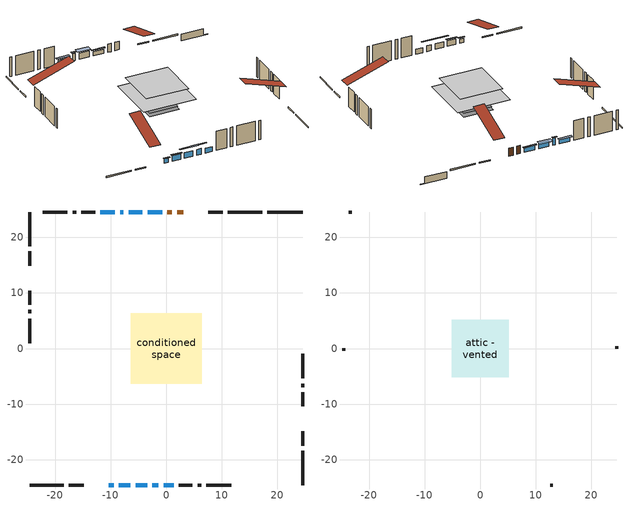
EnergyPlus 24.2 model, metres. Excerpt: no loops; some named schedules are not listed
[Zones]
conditioned space
 floor outside (Floor1 construction): -3.4,-3.4 -3.4,3.4 3.4,3.4 3.4,-3.4 z0.74
 floor adiabatic (AdiabaticFloorConstruction): -6.37,-6.37 -6.37,6.37 6.37,6.37 6.37,-6.37 z3.18
 floor foundation (Slab1 construction): -1.45,-1.45 -1.45,1.45 1.45,1.45 1.45,-1.45 z-0.91
 floor foundation (Slab2 construction): -3.61,-3.61 -3.61,3.61 3.61,3.61 3.61,-3.61 z0
 wall outside (RimJoist1 construction): 17.24,24.57 11.11,24.57 / -24.57,-24.57 -18.44,-24.57 / -24.57,24.57 -24.57,18.44 / 24.57,-24.57 24.57,-18.44 z0.74:1.04
 wall outside (RimJoist2 construction): 10.18,24.57 7.56,24.57 / -17.51,-24.57 -14.89,-24.57 / -24.57,17.51 -24.57,14.89 / 24.57,-17.51 24.57,-14.89 z0.74:1.04
 wall outside (AdiabaticWallConstruction 1): 3.05,24.57 1.96,24.57 / 1.03,24.57 0.22,24.57 z0.74:2.77
 wall outside (AdiabaticWallConstruction): -0.71,24.57 -3.35,24.57 / -10.38,-24.57 -9.46,-24.57 / -9.24,24.57 -11.88,24.57 z0.74:1.81; -4.28,24.57 -6.77,24.57 z0.74:2.26; -8.54,-24.57 -6.45,-24.57 / -5.53,-24.57 -3.44,-24.57 / -2.52,-24.57 -1.4,-24.57 z0.74:2.16; -7.7,24.57 -8.31,24.57 z0.74:2.52; -0.47,-24.57 1.31,-24.57 z0.74:1.96
 wall outside (Wall1 construction): -12.81,24.57 -15.29,24.57 / 2.24,-24.57 4.72,-24.57 / -24.57,10.38 -24.57,7.9 / 24.57,-10.38 24.57,-7.9 z0.74:5.62
 wall outside (Wall2 construction): -16.22,24.57 -16.86,24.57 / 5.65,-24.57 6.29,-24.57 / -24.57,6.97 -24.57,6.33 / 24.57,-6.97 24.57,-6.33 z0.74:5.62
 wall outside (Wall3 construction): -17.79,24.57 -22.23,24.57 / 7.22,-24.57 11.66,-24.57 / -24.57,5.4 -24.57,0.96 / 24.57,-5.4 24.57,-0.96 z0.74:5.62
 wall foundation (FoundationWall1 construction): 18.16,24.57,-0.91 18.16,24.57,0.74 23.5,24.57,0.74 23.5,24.57,-0.81 24.57,24.57,-0.81 24.57,24.57,-0.91
 window (WindowConstruction): -0.71,24.57 -3.35,24.57 z0.74:1.81
 window (WindowConstruction 4): -4.28,24.57 -6.77,24.57 z0.74:2.26
 window (WindowConstruction 5): -10.38,-24.57 -9.47,-24.57 z0.74:1.81
 window (WindowConstruction 6): -8.54,-24.57 -6.46,-24.57 z0.74:2.16
 window (WindowConstruction 1): -5.53,-24.57 -3.44,-24.57 z0.74:2.16
 window (WindowConstruction 2): -2.52,-24.57 -1.4,-24.57 z0.74:2.16
 window (WindowConstruction 7): -7.7,24.57 -8.31,24.57 z0.74:2.52
 window (WindowConstruction 8): -0.47,-24.57 1.31,-24.57 z0.74:1.96
 window (WindowConstruction 3): -9.24,24.57 -11.88,24.57 z0.74:1.81
 door (Door): 3.05,24.57 1.96,24.57 z0.74:2.77
 door (Door 1): 1.03,24.57 0.22,24.57 z0.74:2.77
 ceiling adiabatic (AdiabaticFloorConstruction): 6.37,-6.37 6.37,6.37 -6.37,6.37 -6.37,-6.37 z3.18
attic - vented
 floor to conditioned space (Floor2 construction Reversed): -5.16,-5.16 -5.16,5.16 5.16,5.16 5.16,-5.16 z5.62
 wall outside (Wall4 construction): -23.16,24.57 -23.64,24.57 / 12.59,-24.57 13.07,-24.57 / -24.57,0.03 -24.57,-0.45 / 24.57,-0.03 24.57,0.45 z0.74:5.62
 roof outside (Roof1 construction): 3.98,24.57,5.62 3.98,14.51,8.97 6.63,14.51,8.97 6.63,24.57,5.62; -11.31,-24.57,5.62 -11.31,-14.51,8.97 -13.96,-14.51,8.97 -13.96,-24.57,5.62; -24.57,11.31,5.62 -14.51,11.31,8.97 -14.51,13.96,8.97 -24.57,13.96,5.62; 24.57,-11.31,5.62 14.51,-11.31,8.97 14.51,-13.96,8.97 24.57,-13.96,5.62
shading: -3.65,24.57 -0.41,24.57 -0.41,24.86 -3.65,24.86 z2.11; -7.07,24.57 -3.98,24.57 -3.98,25.78 -7.07,25.78 z2.56; -9.17,-24.57 -10.68,-24.57 -10.68,-24.86 -9.17,-24.86 z2.11; -6.16,-24.57 -8.84,-24.57 -8.84,-24.86 -6.16,-24.86 z2.46; -2.22,-24.57 -6.75,-24.57 -6.75,-24.86 -2.22,-24.86 z3.38; -0.18,-24.57 -3.73,-24.57 -3.73,-24.86 -0.18,-24.86 z3.38; -8.61,24.57 -7.4,24.57 -7.4,24.86 -8.61,24.86 z2.82; -12.18,24.57 -8.94,24.57 -8.94,25.18 -12.18,25.18 z2.11
[Building]
Building 1: Terrain=Suburbs
[Site:Location]
Montreal Intl AP_QC: Latitude {deg}=45.47; Longitude {deg}=-73.74; Time Zone {hr}=-5; Elevation {m}=36; Keep Site Location Information=Yes
[Site:GroundTemperature:Shallow]
2.07863, -0.316383, -0.508184, 0.628371, 5.19101, 9.73239, 13.6695, 16.1636, 16.3755, 14.347, 10.5102, 6.10817
[Site:WaterMainsTemperature]
Calculation Method=Schedule; Temperature Schedule=mains temperature schedule
[Material] Roughness=Rough; Thermal Absorptance=0.9
Name | Thickness {m} | Conductivity {W/m-K} | Density {kg/m3} | Specific Heat {J/kg-K} | Solar Absorptance | Visible Absorptance
asphalt or fiberglass shingles | 0.00635 | 0.162714 | 1121.4 | 1465.45 | 0.4 | 0.4
ceiling loosefill ins | 0.0846667 | 0.0480833 | 16.02 | 1046.75 | 0.7 | 0.7
ceiling stud and cavity | 0.1397 | 0.0800577 | 65.682 | 1177.47 | 0.7 | 0.7
concrete 4.0 in. | 0.1016 | 1.803125 | 2242.8 | 837.4 | 0.7 | 0.7
concrete 8.0 in. | 0.2032 | 1.803125 | 2242.8 | 837.4 | 0.7 | 0.7
door material | 0.04445 | 0.0451087 | 512.64 | 1214.23 | 0.7 | 0.7
door material 1 | 0.04445 | 0.188738 | 512.64 | 1214.23 | 0.7 | 0.7
floor covering | 0.0127 | 0.0433444 | 54.468 | 1339.84 | 0.6 | 0.6
floor rigid ins | 0.051816 | 0.029427 | 32.04 | 1214.23 | 0.7 | 0.7
floor rigid ins 1; wall rigid ins | 0.512978 | 0.029427 | 32.04 | 1214.23 | 0.7 | 0.7
floor stud and cavity | 0.1397 | 0.517879 | 92.3553 | 1139.71 | 0.7 | 0.7
floor stud and cavity 1 | 0.1397 | 1.75129 | 37.0049 | 1207.88 | 0.7 | 0.7
furniture material conditioned space 1 | 0.1524 | 0.115458 | 640.8 | 1214.23 | 0.6 | 0.6
gypsum board | 0.0127 | 0.160291 | 801 | 837.4 | 0.6 | 0.6
gypsum board 1 | 0.0127 | 0.160291 | 801 | 837.4 | 0.7 | 0.7
osb sheathing 0.5 in. | 0.0127 | 0.115458 | 512.64 | 1214.23 | 0.7 | 0.7
osb sheathing 0.75 in. | 0.01905 | 0.115458 | 512.64 | 1214.23 | 0.7 | 0.7
osb sheathing 2.0 in. | 0.0508 | 0.115458 | 512.64 | 1214.23 | 0.7 | 0.7
rim joist stud and cavity | 0.0508 | 0.0292424 | 125.044 | 1163.47 | 0.6 | 0.6
rim joist stud and cavity 1 | 0.0508 | 0.0397613 | 125.044 | 1163.47 | 0.6 | 0.6
wall stud and cavity | 0.1397 | 0.0929022 | 139.0536 | 1170.24 | 0.7 | 0.7
wall stud and cavity 1 | 0.1397 | 0.100049 | 139.0536 | 1170.24 | 0.7 | 0.7
wall stud and cavity 2 | 0.1397 | 0.0919333 | 139.0536 | 1170.24 | 0.7 | 0.7
wall stud and cavity 3 | 0.0889 | 6.9971 | 50.32683 | 1063.81 | 0.6 | 0.6
wall stud and cavity 4 | 0.0889 | 0.380278 | 52.3479 | 1209.89 | 0.7 | 0.7
wall stud and cavity 5 | 0.0889 | 0.391764 | 83.0341 | 1211.67 | 0.7 | 0.7
wood siding | 0.0254 | 0.102417 | 544.68 | 1172.36 | 0.4 | 0.4
wood siding 1 | 0.00254 | 0.102417 | 544.68 | 1172.36 | 0.4 | 0.4
wood siding 2; wood siding 3; wood siding 4 | 0.0254 | 0.102417 | 544.68 | 1172.36 | 0.7 | 0.7
[WindowMaterial:SimpleGlazingSystem]
Name | U-Factor {W/m2-K} | Solar Heat Gain Coefficient
WindowMaterial | 2.938365 | 0.6
WindowMaterial 1 | 2.90486 | 0.64
WindowMaterial 2 | 2.93212 | 0.61
WindowMaterial 3 | 2.89692 | 0.66
WindowMaterial 4 | 2.958238 | 0.57
WindowMaterial 5 | 2.97698 | 0.55
[Construction]
AdiabaticFloorConstruction: floor stud and cavity 1, floor rigid ins 1, osb sheathing 0.75 in., floor covering
AdiabaticWallConstruction: wood siding 3, wall rigid ins, wall stud and cavity 4, gypsum board
AdiabaticWallConstruction 1: wood siding 4, wall rigid ins, wall stud and cavity 4, gypsum board
Door: door material
Door 1: door material 1
Floor1 construction: floor stud and cavity, floor rigid ins, osb sheathing 0.75 in., floor covering
Floor2 construction Reversed: gypsum board, ceiling stud and cavity, ceiling loosefill ins
FoundationWall1 construction: concrete 8.0 in., gypsum board 1
furniture construction conditioned space 1: furniture material conditioned space 1
PartitionWallConstruction: gypsum board, wall stud and cavity 5, gypsum board
RimJoist1 construction: wood siding 2, osb sheathing 2.0 in., rim joist stud and cavity
RimJoist2 construction: wood siding 2, osb sheathing 2.0 in., rim joist stud and cavity 1
Roof1 construction: asphalt or fiberglass shingles
Slab1 construction; Slab2 construction: concrete 4.0 in.
Wall1 construction: wood siding, osb sheathing 0.5 in., wall stud and cavity, gypsum board
Wall2 construction: wood siding, osb sheathing 0.5 in., wall stud and cavity 1, gypsum board
Wall3 construction: wood siding, osb sheathing 0.5 in., wall stud and cavity 2, gypsum board
Wall4 construction: wood siding 1, wall stud and cavity 3
WindowConstruction; WindowConstruction 3: WindowMaterial
WindowConstruction 1; WindowConstruction 6: WindowMaterial 1
WindowConstruction 2: WindowMaterial 2
WindowConstruction 4: WindowMaterial 3
WindowConstruction 5: WindowMaterial 4
WindowConstruction 7; WindowConstruction 8: WindowMaterial 5
[Zone] Multiplier=1; Part of Total Floor Area=Yes
Name | Volume {m3}
attic - vented | 58.0484
conditioned space | 424.2
[Space]
Name | Zone | Volume {m3}
attic - vented 1 | attic - vented | 58.0484
conditioned space 1 | conditioned space | 424.2
[ZoneInfiltration:EffectiveLeakageArea]
infil attic - vented 1: Zone or Space=attic - vented 1; Schedule=Always On Discrete; Effective Air Leakage Area {cm2}=4266; Stack Coefficient=0.000572278; Wind Coefficient=1.61631e-05
[ZoneMixing]
whole house fan mix: Zone or Space=attic - vented; Schedule=Always On Continuous; Design Flow Rate Calculation Method=Flow/Zone; Design Flow Rate {m3/s}=0; Source Zone or Space=conditioned space
[SurfaceProperty:ExposedFoundationPerimeter] Exposed Perimeter Calculation Method=TotalExposedPerimeter
Name | Total Exposed Perimeter {m}
Slab1 | 6.40101
Slab2 | 24.689
[InternalMass] Zone or ZoneList=conditioned space; Space or SpaceList=conditioned space 1
Name | Construction | Surface Area {m2}
furniture mass conditioned space 1 | furniture construction conditioned space 1 | 107.624
partition wall mass | PartitionWallConstruction | 269.06
[Lights]
interior lighting: Zone or ZoneList or Space or SpaceList=conditioned space 1; Schedule=interior lighting schedule; Design Level Calculation Method=LightingLevel; Lighting Level {W}=343.2; Return Air Fraction=0; Fraction Radiant=0.6; Fraction Visible=0.2; Fraction Replaceable=1
[People]
occupants: Zone or ZoneList or Space or SpaceList=conditioned space 1; Number of People Schedule=occupants schedule; Number of People Calculation Method=People; Number of People=3; Fraction Radiant=0.314171; Sensible Heat Fraction=0.56303; Activity Level Schedule=occupants activity schedule; Carbon Dioxide Generation Rate {m3/s-W}=0; Enable ASHRAE 55 Comfort Warnings=No; Mean Radiant Temperature Calculation Type=EnclosureAveraged
[ElectricEquipment] Zone or ZoneList or Space or SpaceList=conditioned space 1; Design Level Calculation Method=EquipmentLevel
Name | Schedule | Design Level {W} | Fraction Latent | Fraction Radiant | Fraction Lost
clothes dryer | clothes dryer schedule | 140.772 | 0.015 | 0.081 | 0.85
clothes washer | clothes washer schedule | 32.1985 | 0.03 | 0.162 | 0.7
cooking range | cooking range schedule | 215.147 | 0.08 | 0.432 | 0.2
dishwasher | dishwasher schedule | 66.8632 | 0.3 | 0.18 | 0.4
fridge | fridge schedule | 72.9452 | 0 | 0.6 | 0
mech vent bath fan 0 | mech vent bath fan 0 schedule | 50.2 | 0 | 0 | 1
mech vent bath fan 1 | mech vent bath fan 1 schedule | 50.2 | 0 | 0 | 1
mech vent house fan | mech vent house fan schedule | 0 | 0 | 0 | 1
mech vent house fan cfis | mech vent house fan cfis schedule | 0 | 0 | 0 | 0
mech vent range fan 0 | mech vent range fan 0 schedule | 57 | 0 | 0 | 1
misc plug loads | misc plug loads schedule | 494.7 | 0.045 | 0.513 | 0.1
whole house fan | Always On Discrete | 0 | 0 | 0 | 1
[OtherEquipment] Zone or ZoneList or Space or SpaceList=conditioned space 1; Design Level Calculation Method=EquipmentLevel
Name | Fuel Type | Schedule | Design Level {W} | Fraction Latent | Fraction Radiant | Fraction Lost
clothes dryer 1 | Electricity | clothes dryer schedule | 0 | 0.015 | 0.081 | 0.85
cooking range 1 | Electricity | cooking range schedule | 0 | 0.08 | 0.432 | 0.2
general water use latent | None | general water use schedule | 62.594 | 1 | 0 | 0
general water use sensible | None | general water use schedule | -61.6891 | 0 | 0.6 | 0
mech vent house fan latent load | None | Always On Discrete | 0 | 1 | 0 | 0
mech vent house fan sensible load | None | Always On Discrete | 0 | 0 | 0 | 0
water heater energy adjustment1 | Electricity | Always On Discrete | 0.01 | 0 | 0 | 1
[ZoneInfiltration:DesignFlowRate] Zone or ZoneList or Space or SpaceList=conditioned space 1; Schedule=Always On Discrete; Design Flow Rate Calculation Method=Flow/Zone; Design Flow Rate {m3/s}=0
infil flow; natural vent flow; whole house fan flow
[AvailabilityManager:Scheduled]
central ac airloop Availability Manager: Schedule=Always On Discrete
[Foundation:Kiva] Initial Indoor Air Temperature {C}=18; Wall Depth Below Slab {m}=0.2032
Name | Wall Height Above Grade {m}
Foundation Kiva 1 | 0.739993
Foundation Kiva 2 | 0.1016
[Foundation:Kiva:Settings]
Soil Conductivity {W/m-K}=0.849921; Soil Density {kg/m3}=1842.3; Soil Specific Heat {J/kg-K}=418.7; Ground Solar Absorptivity=0.9; Ground Thermal Absorptivity=0.9; Ground Surface Roughness {m}=0.03; Far-Field Width {m}=40; Deep-Ground Boundary Condition=ZeroFlux; Deep-Ground Depth {m}=40; Minimum Cell Dimension {m}=0.2; Maximum Cell Growth Coefficient=3; Simulation Timestep=Timestep
[Exterior:Lights]
exterior lighting: Schedule=exterior lighting schedule; Design Level {W}=75.6
[EnergyManagementSystem:GlobalVariable]
central_ac_airloop_Fan_RTF
infil_program_Qfan
infil_program_Qinf
natural_vent_program_Qnv
natural_vent_program_Qwhf
[EnergyManagementSystem:Sensor]
Name | Output:Variable or Output:Meter Index Key | Output:Variable or Output:Meter
airflow_gain | infil flow | Infiltration Sensible Heat Gain Energy
airflow_gain_1 | natural vent flow | Infiltration Sensible Heat Gain Energy
airflow_gain_2 | whole house fan flow | Infiltration Sensible Heat Gain Energy
airflow_loss | infil flow | Infiltration Sensible Heat Loss Energy
airflow_loss_1 | natural vent flow | Infiltration Sensible Heat Loss Energy
airflow_loss_2 | whole house fan flow | Infiltration Sensible Heat Loss Energy
clg_load_cond |  | Cooling:EnergyTransfer:Zone:CONDITIONED SPACE
clg_sp_s; clg_sp_s_1 | cooling setpoint | Schedule Value
clothes_dryer_exhaust_0_sch_s | clothes dryer exhaust 0 schedule | Schedule Value
cool_season | cooling season schedule | Schedule Value
htg_load_cond |  | Heating:EnergyTransfer:Zone:CONDITIONED SPACE
htg_sp_s; htg_sp_s_1 | heating setpoint | Schedule Value
ig_ee_conv | clothes dryer | Electric Equipment Convective Heating Energy
ig_ee_conv_2 | cooking range | Electric Equipment Convective Heating Energy
ig_ee_conv_4 | fridge | Electric Equipment Convective Heating Energy
ig_ee_conv_5 | misc plug loads | Electric Equipment Convective Heating Energy
ig_ee_conv_6 | whole house fan | Electric Equipment Convective Heating Energy
ig_ee_rad | clothes dryer | Electric Equipment Radiant Heating Energy
ig_ee_rad_2 | cooking range | Electric Equipment Radiant Heating Energy
ig_ee_rad_4 | fridge | Electric Equipment Radiant Heating Energy
ig_ee_rad_5 | misc plug loads | Electric Equipment Radiant Heating Energy
ig_ee_rad_6 | whole house fan | Electric Equipment Radiant Heating Energy
ig_lgt_conv | interior lighting | Lights Convective Heating Energy
ig_lgt_rad | interior lighting | Lights Radiant Heating Energy
ig_lgt_vis | interior lighting | Lights Visible Radiation Heating Energy
ig_oe_conv | clothes dryer 1 | Other Equipment Convective Heating Energy
ig_oe_conv_1 | cooking range 1 | Other Equipment Convective Heating Energy
ig_oe_conv_2 | general water use latent | Other Equipment Convective Heating Energy
ig_oe_conv_3 | general water use sensible | Other Equipment Convective Heating Energy
ig_oe_conv_4 | water heater energy adjustment1 | Other Equipment Convective Heating Energy
ig_oe_rad | clothes dryer 1 | Other Equipment Radiant Heating Energy
ig_oe_rad_1 | cooking range 1 | Other Equipment Radiant Heating Energy
ig_oe_rad_2 | general water use latent | Other Equipment Radiant Heating Energy
ig_oe_rad_3 | general water use sensible | Other Equipment Radiant Heating Energy
ig_oe_rad_4 | water heater energy adjustment1 | Other Equipment Radiant Heating Energy
ig_ppl_conv | occupants | People Convective Heating Energy
ig_ppl_rad | occupants | People Radiant Heating Energy
im_conv | furniture mass conditioned space 1 | Surface Inside Face Convection Heat Gain Energy
im_conv_1 | partition wall mass | Surface Inside Face Convection Heat Gain Energy
im_ig | furniture mass conditioned space 1 | Surface Inside Face Internal Gains Radiation Heat Gain Energy
im_ig_1 | partition wall mass | Surface Inside Face Internal Gains Radiation Heat Gain Energy
im_lgt | furniture mass conditioned space 1 | Surface Inside Face Lights Radiation Heat Gain Energy
im_lgt_1 | partition wall mass | Surface Inside Face Lights Radiation Heat Gain Energy
im_sol | furniture mass conditioned space 1 | Surface Inside Face Solar Radiation Heat Gain Energy
im_sol_1 | partition wall mass | Surface Inside Face Solar Radiation Heat Gain Energy
im_surf | furniture mass conditioned space 1 | Surface Inside Face Net Surface Thermal Radiation Heat Gain Energy
im_surf_1 | partition wall mass | Surface Inside Face Net Surface Thermal Radiation Heat Gain Energy
mech_vent_bath_fan_0_sch_s | mech vent bath fan 0 schedule | Schedule Value
mech_vent_bath_fan_1_sch_s | mech vent bath fan 1 schedule | Schedule Value
mech_vent_range_fan_0_sch_s | mech vent range fan 0 schedule | Schedule Value
mv_conv | mech vent bath fan 0 | Electric Equipment Convective Heating Energy
mv_conv_1 | mech vent bath fan 1 | Electric Equipment Convective Heating Energy
mv_conv_2 | mech vent house fan | Electric Equipment Convective Heating Energy
mv_conv_3 | mech vent house fan cfis | Electric Equipment Convective Heating Energy
mv_conv_4 | mech vent range fan 0 | Electric Equipment Convective Heating Energy
mv_conv_5 | mech vent house fan latent load | Other Equipment Convective Heating Energy
mv_conv_6 | mech vent house fan sensible load | Other Equipment Convective Heating Energy
mv_rad | mech vent bath fan 0 | Electric Equipment Radiant Heating Energy
mv_rad_1 | mech vent bath fan 1 | Electric Equipment Radiant Heating Energy
mv_rad_2 | mech vent house fan | Electric Equipment Radiant Heating Energy
mv_rad_3 | mech vent house fan cfis | Electric Equipment Radiant Heating Energy
mv_rad_4 | mech vent range fan 0 | Electric Equipment Radiant Heating Energy
mv_rad_5 | mech vent house fan latent load | Other Equipment Radiant Heating Energy
mv_rad_6 | mech vent house fan sensible load | Other Equipment Radiant Heating Energy
natural_vent_s | natural vent schedule | Schedule Value
out_pb_s |  | Site Outdoor Air Barometric Pressure
out_wt_s |  | Site Outdoor Air Humidity Ratio
site_vw_s |  | Site Wind Speed
ss_back_out | Window1 | Surface Window Shortwave from Zone Back Out Window Heat Transfer Rate
ss_back_out_1 | Window10 | Surface Window Shortwave from Zone Back Out Window Heat Transfer Rate
ss_back_out_2 | Window11 | Surface Window Shortwave from Zone Back Out Window Heat Transfer Rate
ss_back_out_3 | Window12 | Surface Window Shortwave from Zone Back Out Window Heat Transfer Rate
ss_back_out_4 | Window3 | Surface Window Shortwave from Zone Back Out Window Heat Transfer Rate
ss_back_out_5 | Window4 | Surface Window Shortwave from Zone Back Out Window Heat Transfer Rate
ss_back_out_6 | Window5 | Surface Window Shortwave from Zone Back Out Window Heat Transfer Rate
ss_back_out_7 | Window6 | Surface Window Shortwave from Zone Back Out Window Heat Transfer Rate
ss_back_out_8 | Window8 | Surface Window Shortwave from Zone Back Out Window Heat Transfer Rate
ss_conv | Door1 | Surface Inside Face Convection Heat Gain Energy
ss_conv_1 | Door3 | Surface Inside Face Convection Heat Gain Energy
ss_conv_10 | Window8 | Surface Inside Face Convection Heat Gain Energy
ss_conv_2 | Window1 | Surface Inside Face Convection Heat Gain Energy
ss_conv_3 | Window10 | Surface Inside Face Convection Heat Gain Energy
ss_conv_4 | Window11 | Surface Inside Face Convection Heat Gain Energy
ss_conv_5 | Window12 | Surface Inside Face Convection Heat Gain Energy
ss_conv_6 | Window3 | Surface Inside Face Convection Heat Gain Energy
ss_conv_7 | Window4 | Surface Inside Face Convection Heat Gain Energy
ss_conv_8 | Window5 | Surface Inside Face Convection Heat Gain Energy
ss_conv_9 | Window6 | Surface Inside Face Convection Heat Gain Energy
ss_ig | Door1 | Surface Inside Face Internal Gains Radiation Heat Gain Energy
ss_ig_1 | Door3 | Surface Inside Face Internal Gains Radiation Heat Gain Energy
ss_ig_10 | Window8 | Surface Inside Face Internal Gains Radiation Heat Gain Energy
ss_ig_2 | Window1 | Surface Inside Face Internal Gains Radiation Heat Gain Energy
ss_ig_3 | Window10 | Surface Inside Face Internal Gains Radiation Heat Gain Energy
ss_ig_4 | Window11 | Surface Inside Face Internal Gains Radiation Heat Gain Energy
ss_ig_5 | Window12 | Surface Inside Face Internal Gains Radiation Heat Gain Energy
ss_ig_6 | Window3 | Surface Inside Face Internal Gains Radiation Heat Gain Energy
ss_ig_7 | Window4 | Surface Inside Face Internal Gains Radiation Heat Gain Energy
ss_ig_8 | Window5 | Surface Inside Face Internal Gains Radiation Heat Gain Energy
ss_ig_9 | Window6 | Surface Inside Face Internal Gains Radiation Heat Gain Energy
ss_lgt | Door1 | Surface Inside Face Lights Radiation Heat Gain Energy
ss_lgt_1 | Door3 | Surface Inside Face Lights Radiation Heat Gain Energy
ss_sol | Door1 | Surface Inside Face Solar Radiation Heat Gain Energy
ss_sol_1 | Door3 | Surface Inside Face Solar Radiation Heat Gain Energy
ss_surf | Door1 | Surface Inside Face Net Surface Thermal Radiation Heat Gain Energy
ss_surf_1 | Door3 | Surface Inside Face Net Surface Thermal Radiation Heat Gain Energy
ss_surf_10 | Window8 | Surface Inside Face Net Surface Thermal Radiation Heat Gain Energy
ss_surf_2 | Window1 | Surface Inside Face Net Surface Thermal Radiation Heat Gain Energy
ss_surf_3 | Window10 | Surface Inside Face Net Surface Thermal Radiation Heat Gain Energy
ss_surf_4 | Window11 | Surface Inside Face Net Surface Thermal Radiation Heat Gain Energy
ss_surf_5 | Window12 | Surface Inside Face Net Surface Thermal Radiation Heat Gain Energy
ss_surf_6 | Window3 | Surface Inside Face Net Surface Thermal Radiation Heat Gain Energy
ss_surf_7 | Window4 | Surface Inside Face Net Surface Thermal Radiation Heat Gain Energy
ss_surf_8 | Window5 | Surface Inside Face Net Surface Thermal Radiation Heat Gain Energy
ss_surf_9 | Window6 | Surface Inside Face Net Surface Thermal Radiation Heat Gain Energy
ss_trans_in | Window1 | Surface Window Transmitted Solar Radiation Rate
ss_trans_in_1 | Window10 | Surface Window Transmitted Solar Radiation Rate
ss_trans_in_2 | Window11 | Surface Window Transmitted Solar Radiation Rate
ss_trans_in_3 | Window12 | Surface Window Transmitted Solar Radiation Rate
ss_trans_in_4 | Window3 | Surface Window Transmitted Solar Radiation Rate
ss_trans_in_5 | Window4 | Surface Window Transmitted Solar Radiation Rate
ss_trans_in_6 | Window5 | Surface Window Transmitted Solar Radiation Rate
ss_trans_in_7 | Window6 | Surface Window Transmitted Solar Radiation Rate
ss_trans_in_8 | Window8 | Surface Window Transmitted Solar Radiation Rate
ss_trans_out | Window1 | Surface Inside Face Initial Transmitted Diffuse Transmitted Out Window Solar Radiation Rate
ss_trans_out_1 | Window10 | Surface Inside Face Initial Transmitted Diffuse Transmitted Out Window Solar Radiation Rate
ss_trans_out_2 | Window11 | Surface Inside Face Initial Transmitted Diffuse Transmitted Out Window Solar Radiation Rate
ss_trans_out_3 | Window12 | Surface Inside Face Initial Transmitted Diffuse Transmitted Out Window Solar Radiation Rate
ss_trans_out_4 | Window3 | Surface Inside Face Initial Transmitted Diffuse Transmitted Out Window Solar Radiation Rate
ss_trans_out_5 | Window4 | Surface Inside Face Initial Transmitted Diffuse Transmitted Out Window Solar Radiation Rate
ss_trans_out_6 | Window5 | Surface Inside Face Initial Transmitted Diffuse Transmitted Out Window Solar Radiation Rate
ss_trans_out_7 | Window6 | Surface Inside Face Initial Transmitted Diffuse Transmitted Out Window Solar Radiation Rate
ss_trans_out_8 | Window8 | Surface Inside Face Initial Transmitted Diffuse Transmitted Out Window Solar Radiation Rate
s_conv | Floor1 | Surface Inside Face Convection Heat Gain Energy
s_conv_1 | Floor2 | Surface Inside Face Convection Heat Gain Energy
s_conv_10 | RimJoist2:180 | Surface Inside Face Convection Heat Gain Energy
s_conv_11 | RimJoist2:270 | Surface Inside Face Convection Heat Gain Energy
s_conv_12 | RimJoist2:90 | Surface Inside Face Convection Heat Gain Energy
s_conv_13 | Slab1 | Surface Inside Face Convection Heat Gain Energy
s_conv_14 | Slab2 | Surface Inside Face Convection Heat Gain Energy
s_conv_15 | Wall1:0 | Surface Inside Face Convection Heat Gain Energy
s_conv_16 | Wall1:180 | Surface Inside Face Convection Heat Gain Energy
s_conv_17 | Wall1:270 | Surface Inside Face Convection Heat Gain Energy
s_conv_18 | Wall1:90 | Surface Inside Face Convection Heat Gain Energy
s_conv_19 | Wall2:0 | Surface Inside Face Convection Heat Gain Energy
s_conv_2 | FoundationWall1 | Surface Inside Face Convection Heat Gain Energy
s_conv_20 | Wall2:180 | Surface Inside Face Convection Heat Gain Energy
s_conv_21 | Wall2:270 | Surface Inside Face Convection Heat Gain Energy
s_conv_22 | Wall2:90 | Surface Inside Face Convection Heat Gain Energy
s_conv_23 | Wall3:0 | Surface Inside Face Convection Heat Gain Energy
s_conv_24 | Wall3:180 | Surface Inside Face Convection Heat Gain Energy
s_conv_25 | Wall3:270 | Surface Inside Face Convection Heat Gain Energy
s_conv_26 | Wall3:90 | Surface Inside Face Convection Heat Gain Energy
s_conv_3 | inferred conditioned ceiling | Surface Inside Face Convection Heat Gain Energy
